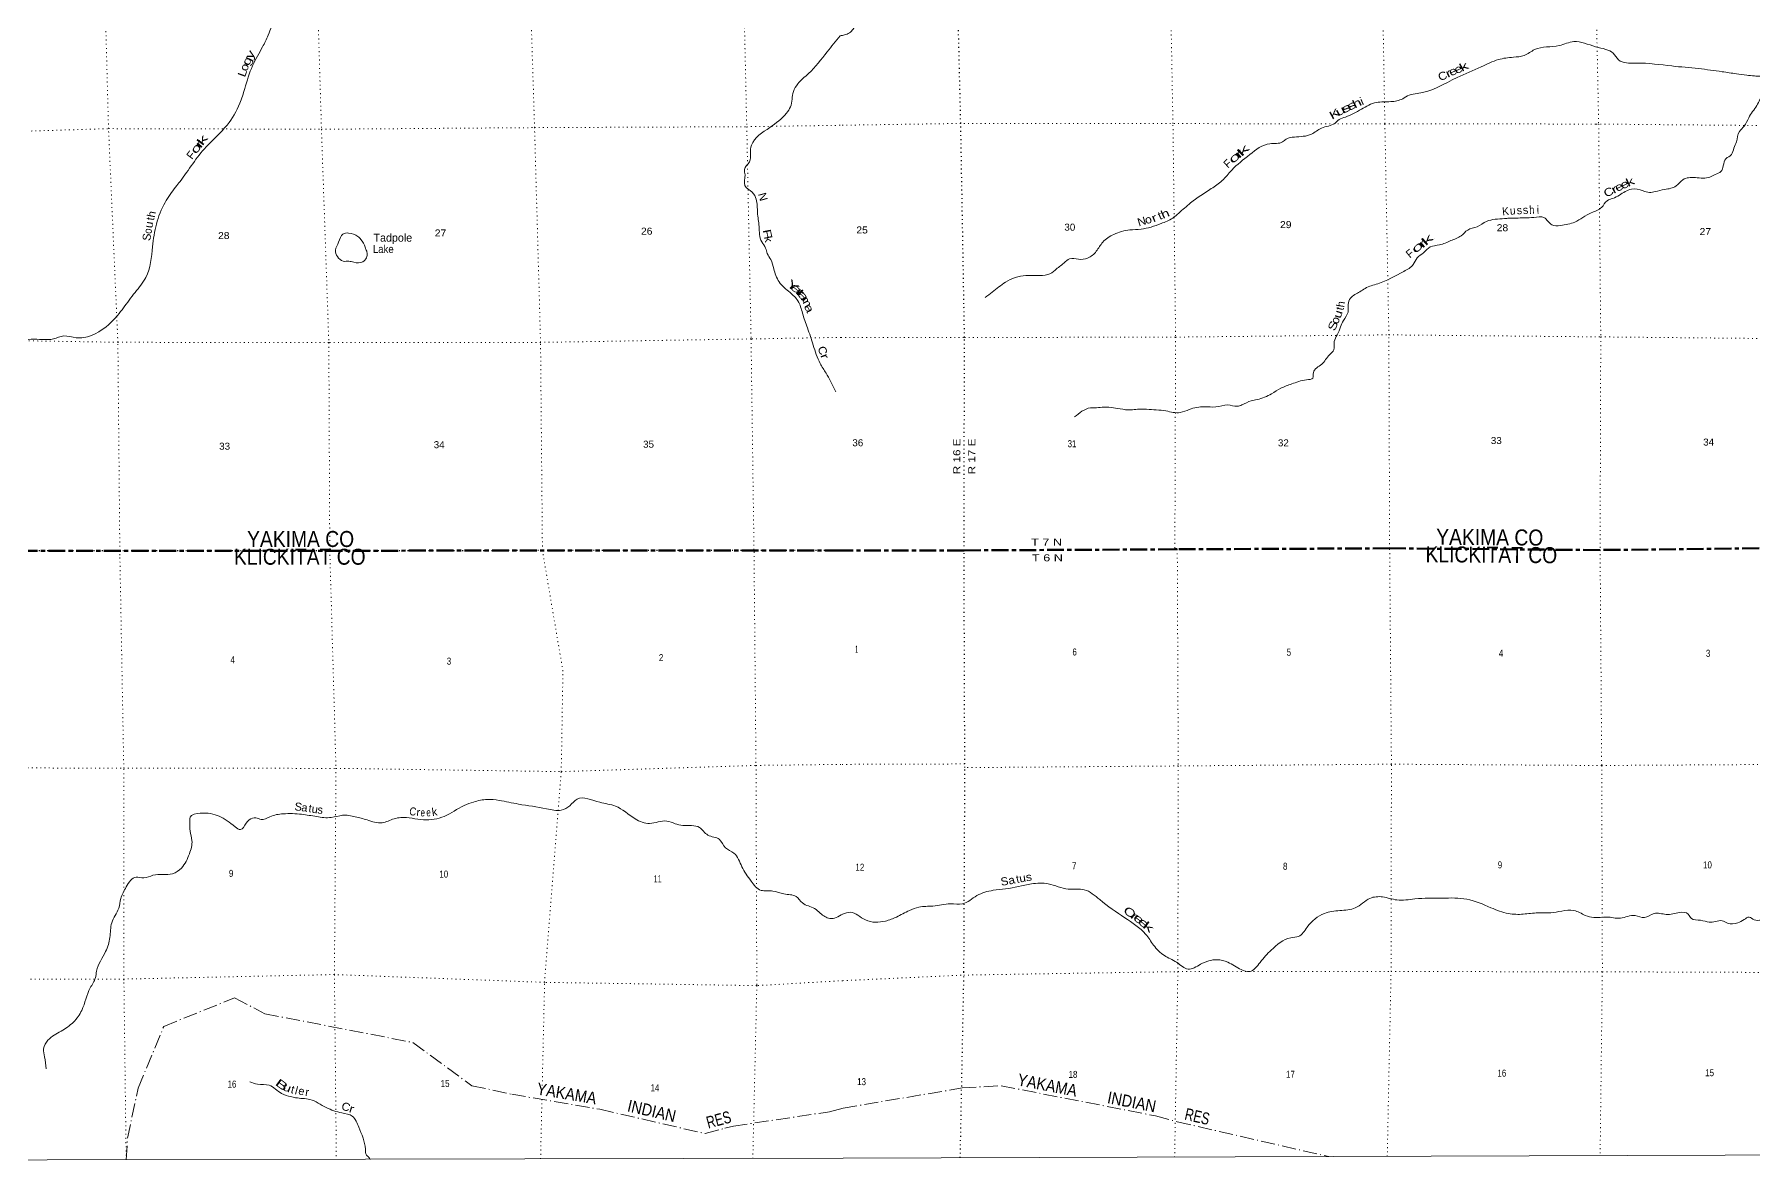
# Model space of a CAD drawing. Header units: feet. Extents: x -2 to 285336, y -549186 to -364975.
# Drawn here: x 43457 to 86418, y -549186 to -521012 of the extents above; entities that cross this region are included whole.
import ezdxf
from ezdxf.enums import TextEntityAlignment as Align

# ---------------------------------------------------------------- set-up
doc = ezdxf.new("R2010")
doc.units = ezdxf.units.FT
doc.header["$LTSCALE"] = 70
for name, pattern in [('DOT_DASHED', [7.7, 5, -1.2, 0.3, -1.2]), ('DOTTED', [1.5, 0.3, -1.2]), ('LONG_DASH_SHORT_DASH', [9.9, 6, -1.2, 1.5, -1.2])]:
    doc.linetypes.add(name, pattern=pattern)
for name, color, linetype, lineweight in [('11', 7, 'LONG_DASH_SHORT_DASH', 60), ('39', 7, 'Continuous', 13), ('4', 7, 'Continuous', 13), ('41', 7, 'Continuous', 13), ('44', 7, 'DOT_DASHED', 13), ('6', 7, 'DOTTED', 25), ('7', 7, 'DOTTED', 13)]:
    doc.layers.add(name, color=color, linetype=linetype, lineweight=lineweight)
doc.layers.add('12', color=7, linetype='Continuous')

msp = doc.modelspace()

# ---------------------------------------------------------------- linework, layer by layer
at = {"layer": '11'}
for points in [[(31813.13, -533731.92), (40342.55, -533925.25), (63626.87, -533907.88)], [(95440.89, -533978.19), (93177.27, -533946.8), (87940.22, -533839.73), (82581.58, -533900.18), (77322.79, -533857.54), (72016.17, -533881.5), (71955.91, -533881.86), (66687.48, -533909.62), (63626.87, -533907.88)]]:
    msp.add_lwpolyline(points, dxfattribs=at)
at = {"layer": '39'}
for points in [[(63561.62, -510251.38), (63198.98, -510595.15), (62718.3, -510780.71), (62297.41, -510891.6), (62197.56, -510982.56), (62031.3, -511043.77), (61851.55, -511205.49), (61436.74, -511687.92), (61232.96, -511859.82), (61075.74, -512103.75), (60747.59, -512288.42), (60505.95, -512508.74), (60206.1, -512729.4), (59918.47, -512982.12), (59665.29, -513294.9), (59365.89, -513234.37), (59165.38, -513271.68), (58795.9, -513241.69), (58438.42, -513203.59), (58274.46, -513317.01), (57831.71, -513466.19), (57440.91, -513572.89), (57051.18, -513874.41), (56658.33, -513973.09), (56289.57, -514073.64), (55904.39, -514108), (55514.52, -514383.41), (55204.52, -514584.04), (55057.49, -514854.03), (54891.97, -515047.8), (54648.89, -515372.57), (54285.11, -515647.83), (53566.92, -516075.77), (53346.93, -516219.64), (53181.27, -516389.31), (52972.66, -516776.15), (52888.85, -516863), (52561.07, -517115.95), (52285.96, -517454.97), (51859.59, -518025.83), (51102.57, -519054.53), (50917.4, -519324.73), (50698.11, -519595.14), (50445.69, -519680.95), (50237.21, -519728.36), (50003.53, -519938.59), (49489.26, -520584.27), (49297.06, -521033.27), (49158.18, -521327.31), (48911.88, -521794.7), (48712.34, -522368.27), (48591.93, -522734.51), (48271.8, -523280.65), (47750.92, -523819.93), (47097.37, -524685.34), (46985.76, -524828.59), (46724.94, -525211.71), (46505.15, -525753.26), (46411.93, -526318.17), (46243.56, -527084.37), (45976.67, -527459.49), (45825.22, -527657.2), (45536.28, -528034.45), (44880.72, -528538.35), (44501.68, -528594.78), (44194.34, -528550.36), (43933.81, -528622.17), (43379.89, -528631.4), (42886.96, -528780.87), (42490.99, -529042.25), (42103.08, -529307.61), (41764.05, -529703.23), (41607.09, -529993.36), (41354.72, -530450.74), (41379.37, -530916.56), (41332.21, -531461.13), (41228.69, -531616.38), (40742.38, -532235.79), (40680.82, -532354.65), (40561.3, -532520.03), (40360.05, -532786.31), (40340.93, -532957.14), (40432.58, -533197.63), (40675.62, -533591.89), (40742.41, -533691.93), (40748.76, -533752.14), (40743.43, -533876.7), (40639.95, -534037.97), (40631.25, -534279.04), (40539.48, -534379.99), (40532.4, -534550.75)], [(69786.23, -516308.59), (69504.76, -516459.93), (69272.68, -516626.11), (69096.12, -516661.34), (68718.86, -516725.91), (68008.88, -516917.08), (67659.99, -517025.69), (67403.53, -517141.78), (67395.5, -517141.83), (66933.93, -517576.66), (66676.63, -517901.75), (66700.09, -518146.77), (66666.77, -518295.67), (66597.42, -518466.9), (66425.33, -518582.48), (66136.57, -518668.62), (65900.95, -518919.23), (65629.21, -519176.08), (65411.32, -519364.28), (65150.57, -519432.16), (64848.36, -519626.9), (64480.69, -519970.74), (64235.2, -520251.55), (64108.24, -520537.66), (63988.99, -520765.46), (63823.43, -520973.44), (63703.21, -521026.41), (63593.03, -521046.73)], [(63593.03, -521046.73), (63267.08, -521448.49), (62802.42, -521991.46), (62530.88, -522250.11), (62425.55, -522439.52), (62349.4, -522825.59), (62249.93, -522984.83), (61834.4, -523338.72), (61375.22, -523783.24), (61348.25, -523988.26), (61325.31, -524195.26), (61201.94, -524388.79), (61214.73, -524523.28), (61214.21, -524792.42), (61395.77, -524958.07), (61495.09, -525134.24), (61527.03, -525465.45), (61565.08, -525812.69), (61631.44, -526197.93), (61730.67, -526356.03), (61771.57, -526492.37), (61858.69, -526640.49), (61934.22, -526869.02), (62066.52, -527199.65), (62338.95, -527465.2), (62536.81, -527674.94), (62650.9, -527979.56), (62775.38, -528348.4), (62918.25, -528777.39), (63093.41, -529238.32), (63239.26, -529478.49), (63354.8, -529682.68), (63482.71, -529947.06)], [(87137.15, -522010.43), (86781.48, -521984.45), (86589.04, -522053.93), (86438.37, -522048.81), (86245.46, -522033.9), (85988.16, -521999.28), (85632.34, -521945.16), (85043.39, -521868.33), (84378.17, -521802.01), (83473.89, -521729.09), (83043.59, -521647.28), (82906.06, -521479.31), (82724.77, -521385.95), (82469.31, -521321.18), (82191.62, -521230.42), (81928.29, -521193.82), (81561.25, -521290.49), (80945.18, -521392.67), (80686.87, -521536.9), (80413.95, -521582.76), (80040.68, -521641.28), (79611.84, -521822.71), (79006.74, -522091.62), (78012.7, -522491.48), (77808.03, -522528.89), (77649.86, -522620.27), (77350.97, -522692.4), (76993.57, -522714.66), (76616.87, -522879.7), (76218.26, -523079.04), (76059.76, -523142.17), (75951.99, -523235.38), (75623.24, -523353.91), (75368.99, -523506.16), (74941.55, -523577.06), (74738.98, -523630.53), (74648.97, -523699.4), (74331.86, -523743.51), (73827.22, -524017.84), (73375.42, -524404.39), (73137.86, -524667.06), (72865.81, -524867.64), (72349.58, -525224.43), (72051.74, -525483.45), (71901.75, -525602.92), (71611.27, -525739.31), (71109.9, -525880.99), (70830.8, -525898.75), (70429.7, -526009.68), (70153.61, -526206.27), (69992.17, -526432.31), (69776.21, -526606.43), (69545.36, -526631.94), (69326.36, -526621.2), (69184.34, -526726.56), (68966.39, -526904.71), (68964.39, -526906.73), (68780.19, -527012.34), (68227.96, -527037.77), (67724.73, -527205.59), (67390.67, -527452.77), (67216.66, -527584.44)], [(87137.15, -522010.43), (86841.66, -522329.72), (86665.83, -522497.57), (86494.72, -522789.99), (86295.56, -523094.63), (86182.25, -523306.31), (86062.49, -523441.67), (85987.58, -523697.34), (85924.19, -523856.47), (85862.82, -524017.6), (85726.8, -524118.9), (85659.51, -524298.16), (85602.04, -524439.17), (85457.83, -524512.38), (85323.63, -524579.51), (84962.15, -524591.73), (84647.1, -524645.88), (84483.25, -524799.59), (84196.52, -524889.74), (83959.79, -524941.41), (83815.3, -524964.38), (83654.38, -524923.15), (83364.9, -524880.69), (83062.43, -525029.21), (82898.19, -525112.59), (82755.89, -525169.72), (82620.23, -525335.32), (82361.87, -525469.5), (81951.4, -525703.08), (81590.33, -525789.65), (81373.32, -525774.89), (81179.46, -525589.17), (80928.37, -525586.66), (80689.4, -525596.14), (80482.55, -525603.42), (80306.27, -525604.36), (80193.39, -525617.22), (79741.83, -525686.26), (79507.57, -525820.3), (79273.02, -525902.09), (79109.12, -526045.76), (78854.69, -526165.86), (78566.05, -526274.1), (78337.36, -526325.72), (78165.43, -526471.44), (78007.45, -526596.99), (77913.95, -526760.32), (77679.92, -526934.55), (77024.84, -527245.96), (76712.13, -527360.38), (76578.04, -527447.6), (76345.9, -527601.73), (76284.53, -527762.86), (76283.57, -527951.76), (76166.23, -528161.46), (76096.84, -528324.65), (76013.58, -528522.09), (75938.18, -528689.33), (75929.27, -528892.35), (75817.51, -529021.63), (75625.99, -529255.89), (75418.26, -529466.14), (75400.94, -529600.88), (75248.53, -529646.01), (74875.5, -529748.74), (74600.93, -529856.9), (74372.71, -529994.92), (74011.96, -530137.76), (73859.48, -530168.83), (73633.08, -530272.68), (73512.75, -530305.56), (73279.58, -530274.81), (72976.55, -530322.86), (72695.32, -530318.52), (72316.07, -530387.12), (72089.52, -530462.84), (71733.78, -530424.8), (71249.48, -530383.51), (71018.47, -530380.88), (70861.9, -530397.9), (70588.58, -530371.42), (70138.43, -530331.93), (69951.71, -530347.13), (69849.28, -530347.74), (69634.83, -530433.44), (69450.82, -530573.2)], [(51726.91, -526329.58), (51617.46, -526137.4), (51542.79, -526063.52), (51309.48, -525976.5), (51167.11, -526001.43), (51059.85, -526204.9), (50982.67, -526404.19), (51029.74, -526566.6), (51176.9, -526682.24), (51315.39, -526681.44), (51437.98, -526708.85), (51668.71, -526693.45), (51752.48, -526596.56), (51773.89, -526475.93), (51743.28, -526385.73), (51726.91, -526329.58)], [(63655.54, -542997.77), (63334.78, -543111.38), (63095.18, -542976.19), (62954.05, -542862.53), (62648.17, -542719.69), (62492.75, -542561.92), (62187.29, -542495.4), (61911.92, -542424.69), (61759.35, -542419.55), (61616.77, -542406.32), (61366.61, -542174.78), (61135.8, -541814.59), (60939.24, -541478.31), (60723.72, -541340.97), (60572.02, -541130.96), (60286.42, -541024.16), (60076.62, -540834.57), (59658.85, -540782.76), (59467.93, -540739.68), (59262.84, -540674.59), (58829.64, -540735.34), (58471.73, -540620.92), (57978.21, -540300.42), (57584.27, -540204.28), (57017.84, -540129.23), (56836.09, -540290.96), (56619.92, -540400.67), (56254.44, -540366.63), (55555.31, -540250.17), (55071.08, -540158.58), (54771.87, -540132.19), (54433.02, -540198.42), (54194.66, -540286.17), (53700.39, -540556.15), (53181.01, -540641.51), (52612.69, -540586.55), (52448.27, -540617.63), (52145.74, -540715.79), (51772.03, -540647.65), (51474.51, -540565.02), (51157.2, -540530.71), (50874.49, -540584.56), (50509.06, -540562.58), (50135.41, -540504.49), (49677.72, -540493.08), (49340.92, -540565.32), (49120.51, -540632.88), (48987.82, -540593.48), (48911.58, -540599.94), (48751.71, -540725.39), (48606.09, -540888.92), (48473.22, -540817.39), (48078.37, -540554.55), (47602.24, -540476.97), (47349.92, -540580.86), (47344.6, -540707.43), (47347.81, -540924.32), (47395.29, -541163.06), (47330.87, -541490.81), (47130.13, -541849.48), (46912.14, -541991.33), (46420.6, -542030.33), (46190.15, -542095.93), (46001.35, -542072.93), (45753.84, -542321.4), (45616.94, -542609.4), (45564.09, -542852.73), (45389.48, -543217.27), (45345.34, -543583.07), (45236.87, -543931.16), (45010.79, -544424.54), (44981.6, -544591.42), (44854.54, -544843.21), (44640.89, -545406.82), (44433.75, -545697.23), (44123.91, -545925.98), (43795.97, -546148.81), (43688.79, -546366.35), (43713.99, -546567.05), (43747.77, -546868.12)], [(63652.82, -542998.41), (63843.45, -542953.59), (64226.16, -543146.2), (64724.45, -543173.34), (64997.06, -543073.23), (65321.55, -542910.51), (65560.1, -542824.67), (65907.44, -542798.46), (66351.04, -542743.54), (66650.31, -542741.74), (67008.72, -542538.62), (67415.73, -542405.55), (67724.86, -542369.52), (68370.94, -542245.05), (68792.74, -542244.52), (69291.61, -542376.15), (69691.41, -542391.82), (70078.43, -542636.66), (70703.63, -543091.07), (71226.16, -543503.89), (71424.51, -543773.98), (71693.12, -544037.62), (71999.36, -544204.57), (72287.54, -544373.64), (72600.22, -544255.2), (73005.32, -544140.23), (73280.86, -544204.88), (73615.3, -544385.73), (73820.45, -544434.73), (74084.31, -544206.06), (74363.81, -543898.93), (74854.2, -543590.52), (75048.85, -543557.2), (75262.5, -543328.83), (75692.41, -542980.6), (76075.67, -542911.97), (76464.97, -542845.32), (76831.21, -542605.99), (77148.37, -542569.91), (77506.33, -542646.13), (77954.1, -542619.31), (78640.94, -542599.09), (79253.72, -542627.55), (79853.48, -542840.96), (80292.17, -542987.02), (80661.83, -543000.87), (81031.23, -542968.5), (81354.62, -542968.56), (81621.52, -542924.75), (81926.74, -542908.84), (82212.65, -543031.71), (82421.85, -543086.71), (82745.16, -543072.71), (83090.8, -543100.77), (83453.99, -543034.27), (83691.3, -543087.1), (83929.77, -542987.19), (84231.17, -543007.48), (84399.83, -542996.41), (84562.31, -542957.25), (84785.53, -543004.14), (84864.47, -543112.17), (85093.68, -543152.99), (85308.88, -543203.94), (85463.45, -543186.93), (85634.07, -543165.81), (85766.99, -543229.31), (86020.01, -543217.74), (86180.24, -543136.39), (86304.43, -543073.35), (86435.37, -543142.89), (86608.15, -543149.89), (86720.52, -543129.12), (86914.94, -543053.59), (87029.71, -543105.15), (87106.11, -543116.74), (87216.54, -543110.05), (87292.84, -543105.57), (87399.05, -543060.72), (87459.45, -543086.48), (87537.8, -543088.01), (87653.6, -542962.73), (87785.8, -542897.62), (88011.03, -542944.49), (88125.5, -542939.78), (88484.69, -542877.33), (88843.99, -542834.97), (89085.3, -542883.76), (89396.51, -542861.79), (89494.55, -542792.87), (89600.99, -542790.22)], [(48839.66, -547188.12), (49034.69, -547249.25), (49323.88, -547277.7), (49636.14, -547486.78), (49863.36, -547561.79), (49983.94, -547589.21), (50341.46, -547633.34), (50752.04, -547835.82), (51140.15, -547968.14), (51401.54, -548050.99), (51561.62, -548325.22), (51729.27, -548878.58), (51758.18, -549025.03), (51802.58, -549068.96), (51849.47, -549130.62)]]:
    msp.add_spline(points, degree=3, dxfattribs=at)
at = {"layer": '4'}
msp.add_lwpolyline([(0, -366365.25), (31582.88, -366343.53), (63165.7, -366278.36), (94748.41, -366169.75), (126330.93, -366017.71), (157911.89, -365844.7), (189495.2, -365583.27), (221076.83, -365300.9), (252658.04, -364975.08), (254669.81, -547785.08), (222837.13, -548113.49), (191004.05, -548398.11), (159170.58, -548638.96), (127336.83, -548836), (95502.83, -548989.27), (63668.65, -549098.74), (31834.35, -549164.42), (0, -549186.32)], close=True, dxfattribs=at)
at = {"layer": '44'}
for points in [[(45751.04, -549141.08), (45783.82, -548601.53), (46049.22, -547346.68), (46691.63, -545805.27), (48461.34, -545096.44), (49216.68, -545488.91), (52913.75, -546208.16), (54386.28, -547287.94), (55385.51, -547503.38), (57588.91, -547877.42), (60219.85, -548485.17), (60712.11, -548351.95), (60925.06, -548299.17), (63326.07, -547939.83), (63665.22, -547850.62)], [(63665.22, -547850.62), (66644.02, -547343.99), (67617.34, -547289.56), (71468.3, -548043.45), (72010.3, -548188.98), (75804.56, -549062.17)]]:
    msp.add_lwpolyline(points, dxfattribs=at)
at = {"layer": '6'}
for points in [[(66593.63, -549090.5), (66685.13, -544449.7), (66709.69, -539339.24), (66707.17, -539246.82), (66687.48, -533909.62), (66700.01, -528588.3), (66605.92, -523237.48), (66478.11, -517961.22), (66345.63, -512570.44), (66201.51, -507252.08), (66242.08, -503407.26)], [(63626.87, -533907.88), (61439.09, -533910.21), (56163.2, -533915.43), (50830.4, -533918.76), (45586.97, -533922.68), (40332.88, -533924.88), (35016.49, -533802.16), (31813.13, -533731.92)]]:
    msp.add_lwpolyline(points, dxfattribs=at)
at = {"layer": '7'}
for p, q in [((66707.17, -539246.82), (63641.58, -539257.38)), ((56106.7, -549118.3), (56141.32, -547582.66))]:
    msp.add_line(p, q, dxfattribs=at)
for points in [[(56148.04, -547284.37), (56206.19, -544705.19), (56622.63, -539438.6), (56664.91, -536923.76), (56152.45, -533915.43), (56105.63, -528710.37), (55955.49, -523342.62), (55789.49, -518009.1), (55673.99, -512733.54), (55558.1, -507387.68), (55607.97, -503435.32)], [(60929.11, -503421.89), (60869.01, -507389.08), (61004.66, -512678.58), (61138.47, -517998.23), (61258.25, -523319.96), (61365.88, -528623.69), (61439.49, -533945.69), (61489.1, -539283.89), (61509.52, -544786.97), (61409.96, -549104.84)], [(71659.72, -503391.09), (71591.25, -507364.26), (71745.64, -512724.76), (71809.03, -517973.28), (71908.89, -523277.84), (71974.57, -528578.6), (71955.91, -533881.86)], [(77263.41, -549057.34), (77357.62, -544435.51), (77366.91, -539252.87), (77322.79, -533857.54), (77303.11, -528522.35), (77203.42, -523247.93), (77109.71, -517963.42), (77050.16, -512682.73), (76901.95, -507352.33), (76946.06, -503374.09)], [(82238.68, -503355.85), (82236.4, -507275.95), (82346.35, -512590.5), (82436.53, -517959.43), (82546.38, -523255.9), (82598.09, -528572.81), (82581.58, -533900.18), (82621.62, -539285.48), (82638.3, -544441.84), (82581.57, -549038.97)], [(50226.75, -508134.61), (50331.16, -512768.49), (50470.92, -518074.04), (50630.76, -523383.49), (50814.83, -528716.9), (50839, -533916.61), (50994.1, -539348.67), (50954.42, -544510.65), (51003.17, -549130.11)], [(45751.04, -549141.08), (45694.45, -544647.54), (45691.28, -539359.28), (45593.52, -534025.37), (45544.01, -528707.24), (45309.74, -523368.1), (45170.04, -518072.59), (45135.91, -516622.34)], [(95396.61, -523249.74), (93107.78, -523276.61), (87755, -523301.63), (82472.08, -523253.11), (77203.42, -523247.93), (66605.92, -523237.48), (63597.64, -523284.02)], [(31799, -523454.88), (34874.42, -523338.12), (36165.36, -523398.94), (40124.15, -523526.66), (45309.74, -523368.1), (50630.76, -523383.49), (55955.49, -523342.62), (61258.25, -523319.96), (63597.64, -523284.02)], [(63612.22, -528584.74), (61365.88, -528623.69), (56105.63, -528710.37), (50814.83, -528716.9), (45544.01, -528707.24), (40312.94, -528625.05), (34991.36, -528509.24), (31805.86, -528447.45)], [(63612.22, -528584.74), (66700.01, -528588.3), (71974.57, -528578.6), (77303.11, -528522.35), (82598.09, -528572.81), (87885.06, -528625.32), (93149.52, -528605.63), (95418.7, -528601.84)], [(72016.17, -533881.5), (72040.32, -539297.05), (72030.79, -544437.49), (71949.97, -549074.48)], [(31820.76, -539274.83), (35073.11, -539292.2), (40352.13, -539333.95), (45689.25, -539355.27), (50992.13, -539356.71), (56622.63, -539438.6), (61489.1, -539283.89), (63641.58, -539257.38)], [(95462.69, -539261), (93180.2, -539159.51), (87892.05, -539253.7), (82621.62, -539285.48), (77366.91, -539252.87), (72040.32, -539297.05), (66709.69, -539339.24)], [(63656.45, -544663.75), (61509.52, -544786.97), (56206.19, -544705.19), (50954.42, -544510.65), (45694.32, -544623.44), (40443.66, -544629.74), (38173.22, -544581.51)], [(63656.45, -544663.75), (66682.34, -544524), (72030.79, -544437.49), (77357.62, -544435.51), (82638.3, -544441.84), (87892.91, -544461.62), (93213.5, -544416.25), (95484, -544426.09)]]:
    msp.add_lwpolyline(points, dxfattribs=at)

# ---------------------------------------------------------------- texts
at = {"layer": '12', "width": 0.9}
for s, rotation, p in [('YAKIMA CO', 0.008, (48772.76, -533824.16)), ('YAKIMA CO', 359.535, (78485.97, -533768.38)), ('KLICKITAT CO', 0.008, (48443.53, -534267.92)), ('KLICKITAT CO', 359.535, (78218.12, -534203.72))]:
    msp.add_text(s, height=400, rotation=rotation, dxfattribs=at).set_placement(p)
at = {"layer": '41'}
for s, rotation, width, p in [('y', 62.324, 1.5, (48936.9, -521561.56)), ('L', 70.108, 1.25, (48748.79, -522010.33)), ('o', 70.108, 1.2, (48798.21, -521866.04)), ('g', 65.987, 1.45, (48860.18, -521715.86)), ('C', 21.937, 1.15, (78682.51, -522141.84)), ('r', 25.171, 1.5, (78833.4, -522071.4)), ('e', 23.171, 1.3, (78939.58, -522024.15)), ('e', 23.951, 1.3, (79076.06, -521967.62)), ('k', 26.97, 1.6, (79221.57, -521903.44)), ('s', 30.614, 1.75, (76284.27, -522937.46)), ('s', 30.614, 1.75, (76418.81, -522872.55)), ('h', 26.524, 1.45, (76550.05, -522817.27)), ('i', 23.801, 1.1, (76666.11, -522771.91)), ('K', 28.783, 1.45, (75994.37, -523086.39)), ('u', 28.246, 1.6, (76136.82, -523011.82)), ('r', 52.978, 1.9, (47660.68, -523806.72)), ('k', 53.847, 1.9, (47732.94, -523710.31)), ('o', 52.978, 1.7, (47570.81, -523920.23)), ('o', 42.836, 1.95, (73507.28, -524161.9)), ('r', 44.065, 2.25, (73625.91, -524063.46)), ('k', 43.882, 2.25, (73729.83, -523981.73)), ('N', 285.504, 1.05, (61568.13, -525098.28)), ('C', 26.911, 1.25, (82839.14, -525040.86)), ('r', 27.222, 1.55, (82982.33, -524970.6)), ('e', 25.078, 1.35, (83093.92, -524910.72)), ('e', 25.078, 1.35, (83232.88, -524846.83)), ('k', 25.078, 1.5, (83373.87, -524784.61)), ('K', 5.005, 0.95, (80227.48, -525531.48)), ('u', 4.077, 0.95, (80404.68, -525516.34)), ('s', 6.958, 1.05, (80728.76, -525499.41)), ('h', 2.25, 0.85, (80879.08, -525496.89)), ('u', 80.337, 1.1, (46414.57, -525784.92)), ('h', 78.26, 1.05, (46482.67, -525525.46)), ('N', 16.848, 1.1, (71156.27, -525782.74)), ('o', 18.857, 1.15, (71321.38, -525733)), ('r', 21.646, 1.4, (71476.28, -525688.2)), ('t', 22.548, 1.15, (71618.65, -525635.2)), ('h', 24.294, 1.4, (71752.94, -525584.01)), ('S', 81.299, 1.05, (46363.57, -526093.23)), ('o', 81.299, 0.9, (46390.31, -525941.25)), ('F', 281.663, 1.35, (61678.74, -526012.3)), ('k', 281.663, 1.15, (61700.88, -526149.98)), ('o', 43.852, 2, (78080.32, -526400.41)), ('r', 42.657, 2.15, (78210.78, -526308.67)), ('k', 41.437, 2.15, (78327.66, -526217.43)), ('Y', 317.499, 1.75, (62343.07, -527365.11)), ('a', 317.646, 2, (62433.84, -527443.45)), ('t', 316.826, 1.95, (62537.1, -527538.46)), ('a', 310.769, 1.95, (62596.11, -527611.26)), ('m', 298.633, 1.25, (62663.99, -527736.58)), ('a', 294.387, 1.4, (62726.57, -527902.02)), ('u', 72.593, 1.3, (76122.31, -528034.14)), ('S', 67.14, 1.35, (75995.13, -528333.45)), ('o', 71.009, 1.15, (76058.93, -528188.59)), ('C', 288.724, 1.1, (63059.31, -528944.34)), ('r', 291.162, 1.4, (63115.89, -529093.61)), ('S', 351.078, 1.05, (50037.16, -540413.69)), ('u', 351.099, 1.05, (50451.1, -540472.52)), ('C', 350.571, 0.9, (52898.82, -540531.44)), ('e', 358.616, 0.75, (53159.56, -540558.66)), ('e', 2.631, 0.75, (53311.19, -540556.83)), ('S', 10.194, 1.1, (67715.9, -542277.81)), ('a', 13.332, 1.1, (67897.44, -542245.49)), ('u', 10.072, 1.1, (68165.04, -542196.27)), ('s', 10.067, 1.15, (68320.99, -542169.76)), ('C', 323.796, 1.5, (70763.25, -543031.02)), ('r', 323.796, 1.9, (70887.17, -543122.72)), ('e', 322.921, 1.7, (70993.86, -543199.12)), ('e', 321.307, 1.8, (71115.29, -543297.63)), ('k', 322.613, 1.95, (71234.25, -543400.47)), ('B', 324.034, 1.75, (49581.79, -547348.21)), ('u', 338.122, 1.4, (49737.53, -547426.16)), ('C', 341.339, 1.1, (51209.46, -547908.9)), ('r', 343.603, 1.25, (51359.39, -547960.95))]:
    msp.add_text(s, height=200, rotation=rotation, dxfattribs=dict(at, width=width)).set_placement(p, align=Align.CENTER)
for s, rotation, p in [('F', 52.978, (47447.84, -524088.95)), ('F', 42.561, (73341.01, -524313.8)), ('s', 4.823, (80572.21, -525506.59)), ('i', 2.293, (81031.55, -525496.65)), ('t', 80.46, (46451.5, -525637.08)), ('F', 39.354, (77891.38, -526564.67)), ('h', 80.45, (76198.8, -527770.87)), ('t', 76.551, (76171.43, -527887.56)), ('a', 351.228, (50194.77, -540433.37)), ('t', 351.228, (50334.77, -540454.32)), ('s', 354.832, (50590.93, -540490.27)), ('r', 352.962, (53039.65, -540549.69)), ('k', 7.976, (53467.8, -540539.68)), ('t', 11.949, (68046.07, -542218.96)), ('t', 343.338, (49886.24, -547477.21)), ('l', 344.892, (49982.01, -547503.39)), ('e', 349.021, (50113.77, -547518.54)), ('r', 351.321, (50259.91, -547547.72))]:
    msp.add_text(s, height=200, rotation=rotation, dxfattribs=at).set_placement(p, align=Align.CENTER)
msp.add_text('Tadpole', height=200, dxfattribs=at).set_placement((51931.52, -526192.82))
at = {"layer": '41', "width": 0.9}
msp.add_text('Lake', height=200, dxfattribs=at).set_placement((51914.32, -526476.82))
at = {"layer": '44'}
for s, rotation, width, p in [('YAKAMA', 350.366, 0.9, (55992.59, -547505)), ('YAKAMA', 348.923, 0.9, (68002.53, -547275.41)), ('INDIAN', 346.993, 0.9, (58255.13, -547925.93)), ('INDIAN', 348.923, 0.9, (70250.63, -547721.53)), ('RES', 15.143, 0.75, (60296.64, -548362.56)), ('RES', 347.04, 0.75, (72181.32, -548134.38))]:
    msp.add_text(s, height=300, rotation=rotation, dxfattribs=dict(at, width=width)).set_placement(p)
at = {"layer": '6'}
for s, rotation, width, p in [('R 16 E', 89.865, 1.25, (66591.9, -532005.61)), ('R 17 E', 89.865, 1.25, (66966.95, -532010.01)), ('T 7 N', 0.302, 1.35, (68365.55, -533791.71)), ('T 6 N', 0.302, 1.35, (68385.83, -534184.7))]:
    msp.add_text(s, height=175, rotation=rotation, dxfattribs=dict(at, width=width)).set_placement(p)
at = {"layer": '7'}
for s, width, p in [('25', 1.1, (63996.6, -525987.51)), ('30', 1.05, (69194.28, -525917.8)), ('29', 1.1, (74584.21, -525854.16)), ('28', 1.1, (79998.3, -525931.88)), ('28', 1.1, (48046.7, -526127.8)), ('27', 1.1, (53462.67, -526063.39)), ('26', 1.1, (58615.15, -526018.4)), ('27', 1.1, (85067.57, -526028.15)), ('33', 1.05, (48074.3, -531393.12)), ('34', 1.05, (53436.13, -531354.89)), ('35', 1.05, (58667.17, -531342.83)), ('36', 1.05, (63896.88, -531306.18)), ('31', 0.85, (69275.89, -531330.37)), ('32', 1.05, (74530.17, -531309.39)), ('33', 1.05, (79850.78, -531250.33)), ('34', 1.05, (85156.91, -531289.16)), ('4', 0.85, (48356.28, -536730.08)), ('2', 0.85, (59061.51, -536676.76)), ('1', 0.4, (63970.93, -536463.83)), ('6', 0.85, (69395.7, -536535.44)), ('5', 0.85, (74750.46, -536541.65)), ('4', 0.85, (80051.53, -536568.02)), ('3', 0.85, (85225.18, -536568.56)), ('3', 0.85, (53761.8, -536764.61)), ('7', 0.85, (69385.44, -541880.75)), ('8', 0.85, (74658.04, -541891.4)), ('9', 0.85, (80024.75, -541857.27)), ('10', 0.85, (85154.29, -541857.02)), ('9', 0.85, (48318.62, -542068.63)), ('10', 0.85, (53576.48, -542087.71)), ('11', 0.65, (58931.43, -542204.22)), ('12', 0.85, (63974.26, -541915.88)), ('15', 0.85, (85208.1, -547051.34)), ('16', 0.85, (48284, -547336.57)), ('15', 0.85, (53610.02, -547321.21)), ('14', 0.85, (58853.12, -547429.56)), ('13', 0.85, (64016.87, -547275.31)), ('18', 0.85, (69298.83, -547093.69)), ('17', 0.85, (74734.04, -547090.53)), ('16', 0.85, (80016.02, -547062.31))]:
    msp.add_text(s, height=175, dxfattribs=dict(at, width=width)).set_placement(p)

doc.saveas('drawing.dxf')
